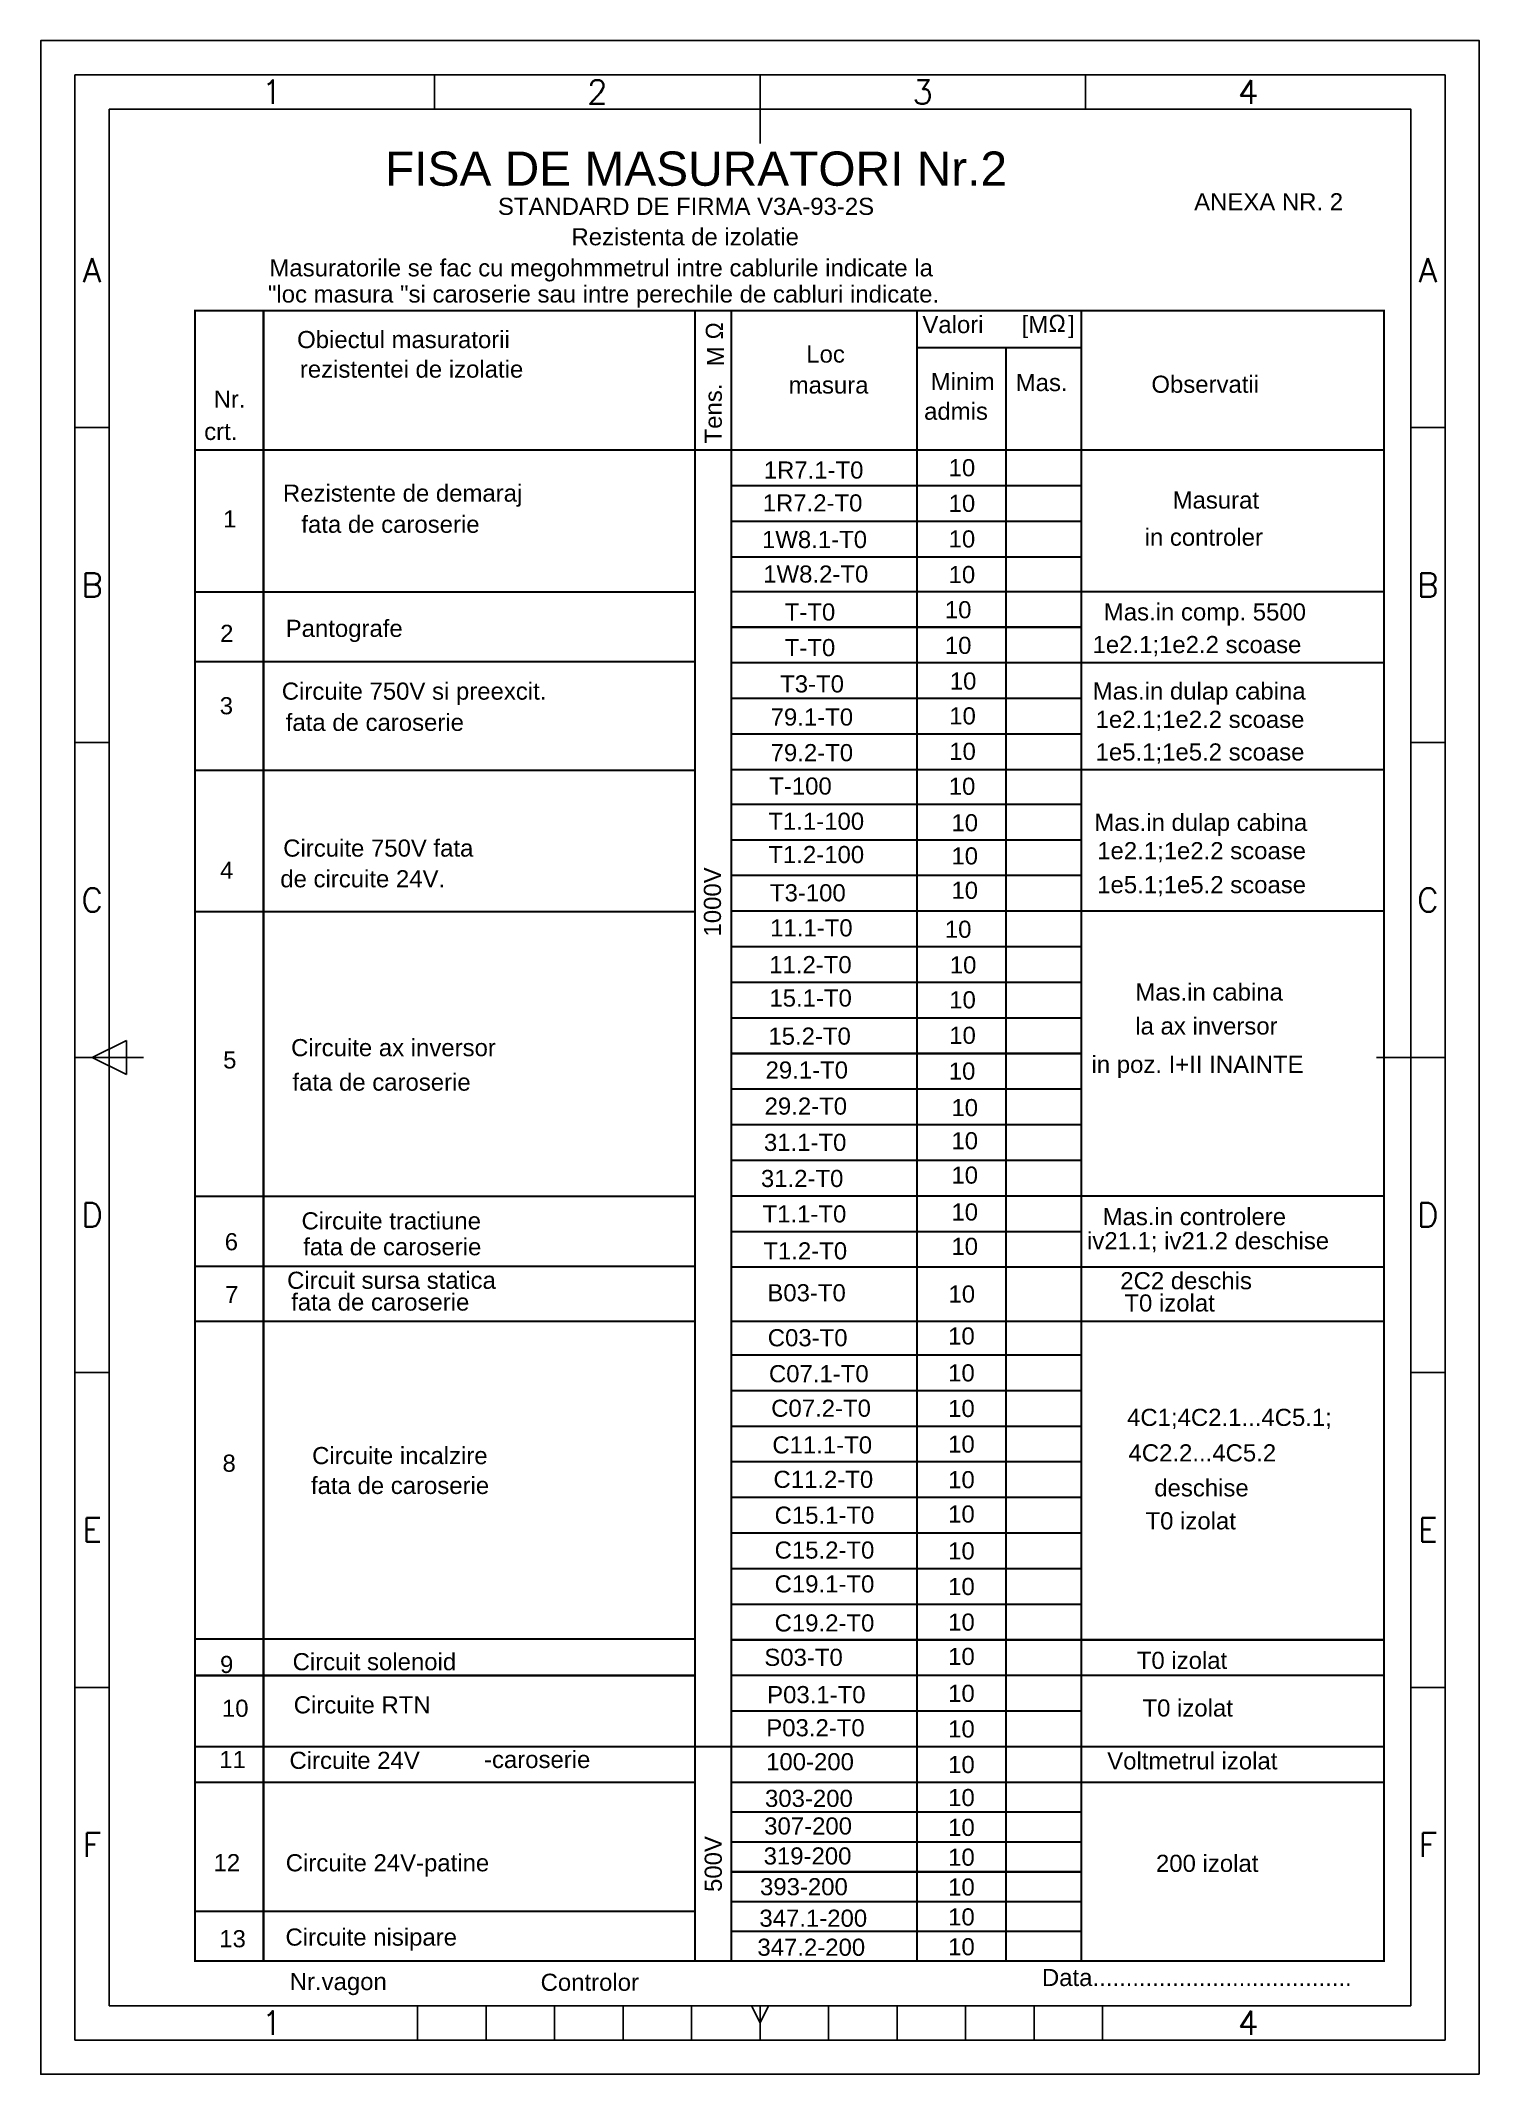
# Model space of a CAD drawing. Header units: millimetres. Extents: x 95 to 305, y -7 to 290.
import ezdxf
from ezdxf.enums import TextEntityAlignment as Align

# ---------------------------------------------------------------- set-up
doc = ezdxf.new("R2010")
doc.units = ezdxf.units.MM
doc.styles.add('ARIAL', font='ARIAL.TTF')
doc.styles.add('ISO', font='SIMPLEX.SHX')

# ---------------------------------------------------------------- blocks, each defined once
blk = doc.blocks.new('a4')
at = {"color": 70}
for p, q in [((-152.5, 287), (-152.5, 292)), ((-105, 282), (-105, 292)), ((-57.5, 287), (-57.5, 292)), ((-200, 240.5), (-205, 240.5)), ((-5, 240.5), (-10, 240.5)), ((-200, 194.5), (-205, 194.5)), ((-5, 194.5), (-10, 194.5)), ((-205, 148.5), (-195, 148.5)), ((-202.5, 148.5), (-197.5, 151)), ((-197.5, 146), (-202.5, 148.5)), ((-197.5, 151), (-197.5, 146)), ((-15, 148.5), (-5, 148.5)), ((-200, 102.5), (-205, 102.5)), ((-5, 102.5), (-10, 102.5)), ((-200, 56.5), (-205, 56.5)), ((-5, 56.5), (-10, 56.5)), ((-155, 5), (-155, 10)), ((-145, 5), (-145, 10)), ((-135, 5), (-135, 10)), ((-125, 5), (-125, 10)), ((-115, 5), (-115, 10)), ((-105, 7.5), (-106.25, 10)), ((-103.75, 10), (-105, 7.5)), ((-105, 10), (-105, 5)), ((-95, 5), (-95, 10)), ((-85, 5), (-85, 10)), ((-75, 5), (-75, 10)), ((-65, 5), (-65, 10)), ((-55, 5), (-55, 10))]:
    blk.add_line(p, q, dxfattribs=at)
at = {"color": 240}
for points in [[(0, 0), (0, 297), (-210, 297), (-210, 0)], [(-5, 5), (-5, 292), (-205, 292), (-205, 5)]]:
    blk.add_lwpolyline(points, close=True, dxfattribs=at)
at = {"color": 70}
blk.add_lwpolyline([(-200, 287), (-200, 10), (-10, 10), (-10, 287)], close=True, dxfattribs=at)
at = {"color": 50, "style": 'ISO'}
for s, p in [('1', (-176.25, 289.5)), ('2', (-128.75, 289.5)), ('3', (-81.25, 289.5)), ('4', (-33.75, 289.5)), ('A', (-202.5, 263.5)), ('A', (-7.5, 263.5)), ('B', (-202.5, 217.5)), ('B', (-7.5, 217.5)), ('C', (-202.5, 171.5)), ('C', (-7.5, 171.5)), ('D', (-202.5, 125.5)), ('D', (-7.5, 125.5)), ('E', (-202.5, 79.5)), ('E', (-7.5, 79.5)), ('F', (-202.5, 33.5)), ('F', (-7.5, 33.5)), ('1', (-176.25, 7.5)), ('4', (-33.75, 7.5))]:
    blk.add_text(s, height=3.5, dxfattribs=at).set_placement(p, align=Align.MIDDLE)

msp = doc.modelspace()

# ---------------------------------------------------------------- linework, layer by layer
at = {"color": 7}
for p, q in [((117.34, 209.58), (190.34, 209.58)), ((195.65, 110.99), (290.9, 110.99)), ((195.65, 40.96), (246.74, 40.96))]:
    msp.add_line(p, q, dxfattribs=at)
at = {"color": 7, "const_width": 0.3}
msp.add_lwpolyline([(117.34, 250.67), (117.34, 9.65), (290.9, 9.65), (290.9, 250.67)], close=True, dxfattribs=at)
for points in [[(127.34, 250.67), (127.34, 9.65)], [(190.34, 250.67), (190.34, 9.65)], [(195.65, 250.67), (195.65, 9.65)], [(222.73, 250.67), (222.73, 9.65)], [(246.74, 250.67), (246.74, 9.65)], [(222.73, 245.26), (246.74, 245.26)], [(235.73, 245.26), (235.73, 9.65)], [(117.34, 230.32), (290.9, 230.32)], [(195.65, 225.1), (246.74, 225.1)], [(195.65, 219.9), (246.74, 219.9)], [(195.65, 214.7), (246.74, 214.7)], [(117.34, 209.58), (190.34, 209.58)], [(195.65, 209.65), (290.9, 209.65)], [(195.65, 204.45), (246.74, 204.45)], [(117.34, 199.43), (190.34, 199.43)], [(195.65, 199.25), (290.9, 199.25)], [(195.65, 194.05), (246.74, 194.05)], [(195.65, 188.85), (246.74, 188.85)], [(117.34, 183.55), (190.34, 183.55)], [(195.65, 183.65), (290.9, 183.65)], [(195.65, 178.59), (246.74, 178.59)], [(195.65, 173.39), (246.74, 173.39)], [(195.65, 168.19), (246.74, 168.19)], [(117.34, 162.91), (190.34, 162.91)], [(195.65, 162.99), (290.9, 162.99)], [(195.65, 157.79), (246.74, 157.79)], [(195.65, 152.59), (246.74, 152.59)], [(195.65, 147.39), (246.74, 147.39)], [(195.65, 142.19), (246.74, 142.19)], [(195.65, 136.99), (246.74, 136.99)], [(195.65, 131.79), (246.74, 131.79)], [(195.65, 126.59), (246.74, 126.59)], [(117.34, 121.31), (190.34, 121.31)], [(195.65, 121.39), (290.9, 121.39)], [(195.65, 116.19), (246.74, 116.19)], [(117.34, 111.09), (190.34, 111.09)], [(195.65, 110.99), (290.9, 110.99)], [(117.34, 103.08), (190.34, 103.08)], [(195.65, 103.08), (290.9, 103.08)], [(195.65, 98.16), (246.74, 98.16)], [(195.65, 92.96), (246.74, 92.96)], [(195.65, 87.76), (246.74, 87.76)], [(195.65, 82.56), (246.74, 82.56)], [(195.65, 77.36), (246.74, 77.36)], [(195.65, 72.16), (246.74, 72.16)], [(195.65, 66.96), (246.74, 66.96)], [(195.65, 61.76), (246.74, 61.76)], [(117.34, 56.67), (190.34, 56.67)], [(195.65, 56.56), (290.9, 56.56)], [(117.34, 51.35), (190.34, 51.35)], [(195.65, 51.36), (290.9, 51.36)], [(195.65, 46.16), (246.74, 46.16)], [(117.34, 40.96), (290.9, 40.96)], [(117.34, 35.76), (190.34, 35.76)], [(195.65, 35.76), (290.9, 35.76)], [(195.65, 31.4), (246.74, 31.4)], [(195.65, 27.04), (246.74, 27.04)], [(195.65, 22.68), (246.74, 22.68)], [(195.65, 18.32), (246.74, 18.32)], [(117.34, 16.92), (190.34, 16.92)], [(195.65, 13.97), (246.74, 13.97)]]:
    msp.add_lwpolyline(points, dxfattribs=at)

# ---------------------------------------------------------------- block references
msp.add_blockref('a4', (304.82, -6.89))

# ---------------------------------------------------------------- texts
at = {"color": 7, "style": 'ARIAL'}
for s, height, p in [('FISA DE MASURATORI Nr.2', 5, (145.08, 268.92)), ('ANEXA NR. 2', 2.5, (263.19, 265.33)), ('STANDARD DE FIRMA V3A-93-2S', 2.5, (161.56, 264.66)), ('Rezistenta de izolatie', 2.5, (172.3, 260.22)), ('Masuratorile se fac cu megohmmetrul intre cablurile indicate la', 2.5, (128.21, 255.68)), ('"loc masura "si caroserie sau intre perechile de cabluri indicate.', 2.5, (127.99, 251.86)), ('Valori', 2.5, (223.52, 247.4)), ('[M   ]', 2.5, (238, 247.42)), ('Obiectul masuratorii', 2.5, (132.25, 245.21)), ('Loc', 2.5, (206.57, 243.09)), ('rezistentei de izolatie', 2.5, (132.65, 240.89)), ('Minim', 2.5, (224.75, 239.07)), ('Mas.', 2.5, (237.15, 238.93)), ('Observatii', 2.5, (256.95, 238.68)), ('Nr.', 2.5, (120.06, 236.51)), ('masura', 2.5, (204.01, 238.57)), ('admis', 2.5, (223.77, 234.74)), ('crt.', 2.5, (118.68, 231.79)), ('1R7.1-T0', 2.5, (200.36, 226.15)), ('10', 2.5, (227.35, 226.49)), ('Rezistente de demaraj', 2.5, (130.18, 222.78)), ('1R7.2-T0', 2.5, (200.21, 221.35)), ('10', 2.5, (227.35, 221.29)), ('Masurat', 2.5, (260.05, 221.77)), ('1', 2.5, (121.45, 219.01)), ('fata de caroserie', 2.5, (132.87, 218.23)), ('1W8.1-T0', 2.5, (200.11, 216.01)), ('10', 2.5, (227.35, 216.09)), ('in controler', 2.5, (255.96, 216.35)), ('1W8.2-T0', 2.5, (200.29, 210.96)), ('10', 2.5, (227.35, 210.89)), ('T-T0', 2.5, (203.43, 205.42)), ('10', 2.5, (226.8, 205.75)), ('Mas.in comp. 5500', 2.5, (250.01, 205.43)), ('Pantografe ', 2.5, (130.58, 203.03)), ('2', 2.5, (121.01, 202.3)), ('T-T0', 2.5, (203.43, 200.22)), ('10', 2.5, (226.8, 200.55)), ('1e2.1;1e2.2 scoase', 2.5, (248.36, 200.67)), ('Circuite 750V si preexcit.', 2.5, (130.01, 193.86)), ('T3-T0', 2.5, (202.76, 194.92)), ('10', 2.5, (227.52, 195.34)), ('Mas.in dulap cabina', 2.5, (248.4, 193.88)), ('3', 2.5, (120.95, 191.73)), ('fata de caroserie', 2.5, (130.59, 189.3)), ('79.1-T0', 2.5, (201.37, 190.08)), ('10', 2.5, (227.44, 190.25)), ('1e2.1;1e2.2 scoase', 2.5, (248.81, 189.74)), ('79.2-T0', 2.5, (201.37, 184.88)), ('10', 2.5, (227.44, 185.07)), ('1e5.1;1e5.2 scoase', 2.5, (248.81, 184.98)), ('T-100', 2.5, (201.17, 180)), ('10', 2.5, (227.37, 179.97)), ('T1.1-100', 2.5, (201.04, 174.86)), ('10', 2.5, (227.76, 174.64)), ('Mas.in dulap cabina', 2.5, (248.63, 174.7)), ('Circuite 750V fata', 2.5, (130.22, 170.94)), ('T1.2-100', 2.5, (201.04, 170)), ('10', 2.5, (227.76, 169.8)), ('1e2.1;1e2.2 scoase', 2.5, (249.04, 170.56)), ('4', 2.5, (121.01, 167.7)), ('de circuite 24V.', 2.5, (129.79, 166.46)), ('T3-100', 2.5, (201.27, 164.41)), ('10', 2.5, (227.76, 164.78)), ('1e5.1;1e5.2 scoase', 2.5, (249.04, 165.6)), ('11.1-T0', 2.5, (201.3, 159.29)), ('10', 2.5, (226.8, 159.09)), ('11.2-T0', 2.5, (201.16, 153.92)), ('10', 2.5, (227.52, 153.88)), ('15.1-T0', 2.5, (201.19, 149.04)), ('Mas.in cabina', 2.5, (254.6, 149.92)), ('10', 2.5, (227.44, 148.78)), ('15.2-T0', 2.5, (201.04, 143.48)), ('10', 2.5, (227.44, 143.6)), ('la ax inversor', 2.5, (254.6, 144.96)), ('Circuite ax inversor', 2.5, (131.37, 141.8)), ('5', 2.5, (121.45, 140)), ('29.1-T0', 2.5, (200.63, 138.53)), ('10', 2.5, (227.37, 138.37)), ('in poz. I+II INAINTE', 2.5, (248.21, 139.35)), ('fata de caroserie', 2.5, (131.57, 136.76)), ('29.2-T0', 2.5, (200.49, 133.26)), ('10', 2.5, (227.76, 133.04)), ('10', 2.5, (227.76, 128.2)), ('31.1-T0', 2.5, (200.39, 127.96)), ('31.2-T0', 2.5, (199.95, 122.69)), ('10', 2.5, (227.76, 123.18)), ('Circuite tractiune', 2.5, (132.89, 116.5)), ('T1.1-T0', 2.5, (200.19, 117.52)), ('10', 2.5, (227.76, 117.8)), ('Mas.in controlere', 2.5, (249.83, 117.12)), ('6', 2.5, (121.68, 113.45)), ('iv21.1; iv21.2 deschise ', 2.5, (247.56, 113.6)), ('fata de caroserie', 2.5, (133.13, 112.72)), ('T1.2-T0', 2.5, (200.31, 112.12)), ('10', 2.5, (227.76, 112.78)), ('Circuit sursa statica', 2.5, (130.79, 107.82)), ('2C2 deschis', 2.5, (252.41, 107.76)), ('7', 2.5, (121.74, 105.73)), ('fata de caroserie', 2.5, (131.38, 104.64)), ('B03-T0', 2.5, (200.89, 106)), ('10', 2.5, (227.33, 105.82)), ('T0 izolat', 2.5, (253.01, 104.51)), ('C03-T0', 2.5, (200.95, 99.43)), ('10', 2.5, (227.28, 99.69)), ('C07.1-T0', 2.5, (201.12, 94.18)), ('10', 2.5, (227.28, 94.3)), ('C07.2-T0', 2.5, (201.45, 89.14)), ('10', 2.5, (227.28, 89.1)), ('4C1;4C2.1...4C5.1;', 2.5, (253.4, 87.8)), ('C11.1-T0', 2.5, (201.62, 83.78)), ('10', 2.5, (227.28, 83.9)), ('8', 2.5, (121.35, 81.11)), ('Circuite incalzire', 2.5, (134.44, 82.22)), ('4C2.2...4C5.2', 2.5, (253.61, 82.62)), ('fata de caroserie', 2.5, (134.27, 77.86)), ('C11.2-T0', 2.5, (201.78, 78.75)), ('10', 2.5, (227.28, 78.7)), ('deschise', 2.5, (257.37, 77.51)), ('C15.1-T0', 2.5, (201.95, 73.52)), ('10', 2.5, (227.28, 73.69)), ('T0 izolat', 2.5, (256.09, 72.69)), ('C15.2-T0', 2.5, (201.95, 68.42)), ('10', 2.5, (227.28, 68.3)), ('C19.1-T0', 2.5, (201.95, 63.48)), ('10', 2.5, (227.28, 63.1)), ('C19.2-T0', 2.5, (201.95, 57.78)), ('10', 2.5, (227.28, 57.9)), ('9', 2.5, (120.99, 51.72)), ('Circuit solenoid', 2.5, (131.59, 52.12)), ('S03-T0', 2.5, (200.45, 52.76)), ('10', 2.5, (227.28, 52.89)), ('T0 izolat', 2.5, (254.82, 52.31)), ('10', 2.5, (121.27, 45.32)), ('Circuite RTN', 2.5, (131.75, 45.82)), ('P03.1-T0', 2.5, (200.86, 47.31)), ('10', 2.5, (227.28, 47.5)), ('T0 izolat', 2.5, (255.65, 45.36)), ('P03.2-T0', 2.5, (200.73, 42.47)), ('10', 2.5, (227.28, 42.3)), ('11', 2.5, (120.88, 37.82)), ('Circuite 24V', 2.5, (131.13, 37.71)), ('-caroserie', 2.5, (159.53, 37.84)), ('100-200', 2.5, (200.71, 37.51)), ('10', 2.5, (227.28, 37.1)), ('Voltmetrul izolat', 2.5, (250.5, 37.64)), ('303-200', 2.5, (200.55, 32.16)), ('10', 2.5, (227.28, 32.28)), ('307-200', 2.5, (200.43, 28.13)), ('10', 2.5, (227.28, 27.92)), ('12', 2.5, (120.05, 22.77)), ('Circuite 24V-patine', 2.5, (130.59, 22.75)), ('319-200', 2.5, (200.35, 23.75)), ('10', 2.5, (227.28, 23.57)), ('200 izolat', 2.5, (257.62, 22.67)), ('393-200', 2.5, (199.82, 19.26)), ('10', 2.5, (227.28, 19.21)), ('347.1-200', 2.5, (199.73, 14.66)), ('10', 2.5, (227.28, 14.85)), ('13', 2.5, (120.88, 11.66)), ('Circuite nisipare', 2.5, (130.55, 11.9)), ('347.2-200', 2.5, (199.44, 10.42)), ('10', 2.5, (227.28, 10.49)), ('Nr.vagon', 2.5, (131.17, 5.41)), ('Controlor', 2.5, (167.79, 5.3)), ('Data.......................................', 2.5, (240.97, 6))]:
    msp.add_text(s, height=height, dxfattribs=at).set_placement(p)
for s, p in [('M ', (194.57, 242.54)), ('Tens.', (194.24, 231.29)), ('1000V', (194.12, 159.28)), ('500V', (194.24, 19.74))]:
    msp.add_text(s, height=2.5, rotation=90, dxfattribs=at).set_placement(p)
at = {"color": 7, "insert": (241.94, 250.08), "char_height": 2.5, "width": 30.2899, "attachment_point": 1}
msp.add_mtext('{\\fSymbol|b0|i0|c2|p18;W}', dxfattribs=at)
at = {"color": 7, "insert": (191.91, 246.48), "char_height": 2.5, "width": 30.2899, "attachment_point": 1, "rotation": 90}
msp.add_mtext('{\\fSymbol|b0|i0|c2|p18;W}', dxfattribs=at)

doc.saveas('drawing.dxf')
